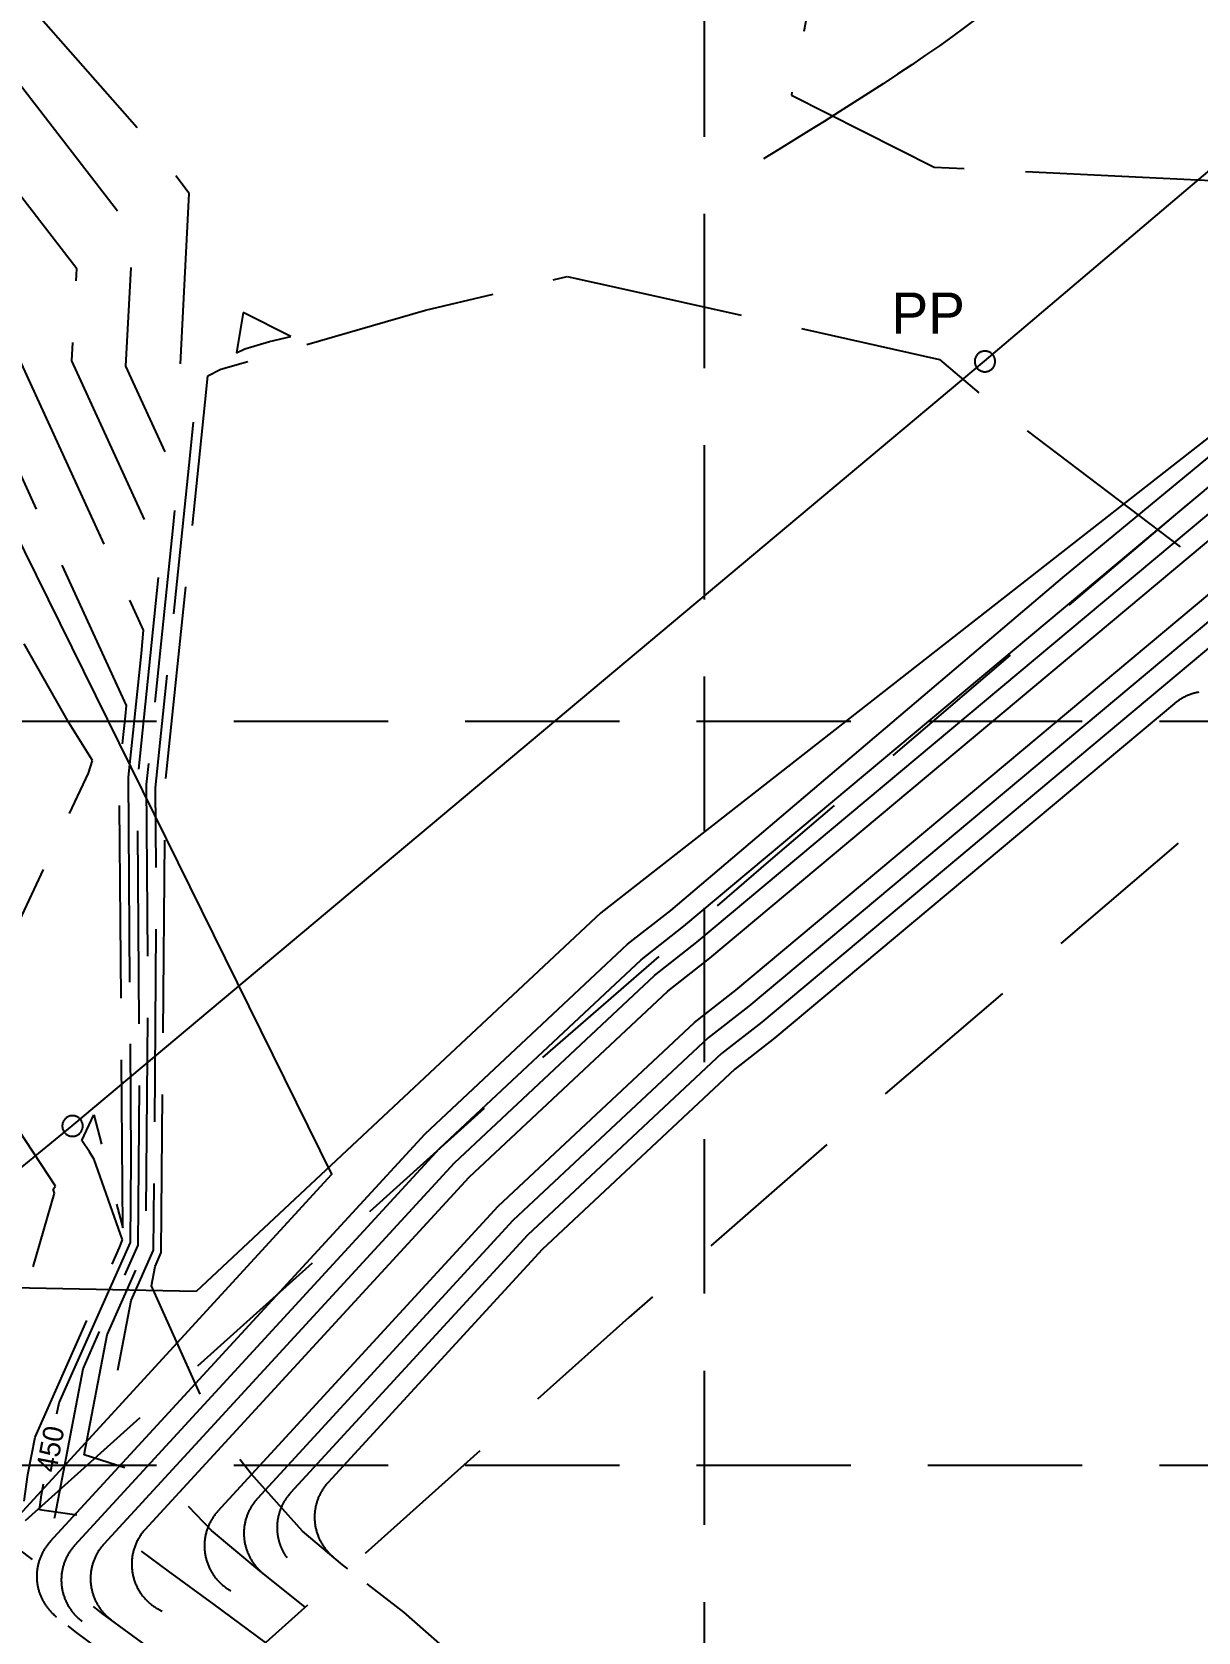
# Model space of a CAD drawing. Header units: inches. Extents: x 2439273 to 2445077, y 7048639 to 7057917.
# Drawn here: x 2441320.5 to 2441547.3, y 7051508.5 to 7051819.7 of the extents above; entities that cross this region are included whole.
import ezdxf
from ezdxf.enums import TextEntityAlignment as Align

# ---------------------------------------------------------------- set-up
doc = ezdxf.new("R2010")
doc.units = ezdxf.units.IN
doc.header["$LTSCALE"] = 300
doc.header["$MEASUREMENT"] = 0
for name, pattern in [('CONTINUOUS_LINE', [2, 1, 1]), ('DASHED', [0.29, 0.25, -0.04]), ('DASHED2', [0.15, 0.1, -0.05]), ('DASHEDX2', [0.165, 0.125, -0.04]), ('HIDDEN', [0.375, 0.25, -0.125]), ('PHANTOM', [4.25, 3.5, -0.15, 0.15, -0.15, 0.15, -0.15])]:
    doc.linetypes.add(name, pattern=pattern)
for name, color, linetype in [('EC', 43, 'DASHEDX2'), ('GRID', 254, 'HIDDEN'), ('new', 3, 'Continuous'), ('PC', 43, 'DASHEDX2')]:
    doc.layers.add(name, color=color, linetype=linetype)
doc.styles.add('TMODELF', font='tmodelf')

msp = doc.modelspace()

# ---------------------------------------------------------------- linework, layer by layer
at = {"layer": 'EC', "color": 43, "linetype": 'DASHEDX2', "flags": 128}
for points in [[(2441330.67, 7051543.02), (2441335.12, 7051566.36), (2441342.68, 7051583.3), (2441343.1, 7051632.99), (2441342.8, 7051673.41), (2441348, 7051723.3), (2441348.93, 7051732.61), (2441338.81, 7051754.74), (2441340.19, 7051781.02), (2441318.55, 7051809.02), (2441305.46, 7051823.88), (2441289.53, 7051847.7), (2441276.96, 7051861.52), (2441271.61, 7051870.41), (2441263.58, 7051874.28), (2441252.09, 7051886.97), (2441219.12, 7051927.2), (2441212.85, 7051943.06), (2441207.58, 7051953.74), (2441188.8, 7051975.84), (2441183.81, 7051980.55), (2441176.08, 7051980.87), (2441176.8, 7051982.95), (2441182.47, 7051996.01), (2441195.09, 7052018.27), (2441197.42, 7052022.27), (2441257.1, 7052075.86), (2441257.09, 7052075.56), (2441262.64, 7052079.4), (2441296.5, 7052109), (2441277.14, 7052105.34), (2441353.62, 7052166.79), (2441363.08, 7052164.14), (2441424.47, 7052206.94), (2441444.77, 7052214.83), (2441456.19, 7052230.51), (2441486.16, 7052249.56), (2441487.04, 7052249.64), (2441520.91, 7052281.58), (2441520.11, 7052283.14), (2441515.69, 7052289.94), (2441501.36, 7052306.21), (2441476.75, 7052310.39), (2441367.28, 7052342.19), (2441340.76, 7052371.53), (2441318.28, 7052398.52), (2441274.59, 7052444.31), (2441232.64, 7052480.78), (2441201.92, 7052508.6), (2441166.48, 7052533.61), (2441114.12, 7052562.08), (2441023.05, 7052618.06), (2440984.24, 7052639.6), (2440948.22, 7052666.28), (2440929.36, 7052682.55), (2440888.44, 7052708.58), (2440856.56, 7052726.8), (2440829.63, 7052746.41), (2440821.48, 7052757.01), (2440765.52, 7052797.3), (2440747.72, 7052798.18), (2440729.42, 7052807.63), (2440713.85, 7052824.97), (2440682.35, 7052839.88), (2440644.07, 7052860.31), (2440627.07, 7052863.76), (2440595.57, 7052869.52), (2440569.91, 7052889.47), (2440514.5, 7052924.91), (2440505.51, 7052924.4), (2440502.97, 7052922.87), (2440495.65, 7052919.61), (2440494.46, 7052919.12), (2440493.01, 7052918.99), (2440491.92, 7052919.11), (2440489.8, 7052919.39), (2440489.22, 7052919.4), (2440489.17, 7052919.4), (2440489.05, 7052919.41), (2440487.07, 7052919.23), (2440485.84, 7052919.51), (2440482.49, 7052933.79), (2440481.68, 7052934.83), (2440481.57, 7052937.61)], [(2441337.21, 7051559.45), (2441339.79, 7051572.99), (2441344.18, 7051582.82), (2441344.73, 7051649.19), (2441344.56, 7051672.72), (2441351.11, 7051735.51), (2441352.27, 7051747.22), (2441349.31, 7051753.7), (2441351.12, 7051788.35), (2441343.2, 7051798.59), (2441294.26, 7051854.16), (2441285.84, 7051866.73), (2441279.21, 7051874.03), (2441276.38, 7051878.72), (2441272.14, 7051880.77), (2441266.07, 7051887.47), (2441222.89, 7051940.16), (2441219.71, 7051948.21), (2441209.06, 7051969.8), (2441201.96, 7051978.16), (2441193.08, 7051986.53), (2441190.95, 7051986.62), (2441193.35, 7051993.56), (2441193.71, 7051994.39), (2441215.08, 7052032.08), (2441219.03, 7052038.86), (2441252.07, 7052068.53), (2441252.04, 7052066.23), (2441293.84, 7052095.2), (2441338.72, 7052134.43), (2441363.46, 7052154.13), (2441414.36, 7052189.54), (2441439.55, 7052102.14), (2441446.09, 7052068.16), (2441452.35, 7052032.43), (2441478.73, 7051861.72), (2441468.2, 7051807.46), (2441495.95, 7051793.49), (2441605.35, 7051788.17), (2441598.41, 7051810.48), (2441576.88, 7051862.92), (2441627.12, 7051871.88), (2441608.52, 7051909.6), (2441605.4, 7051915.34), (2441560.14, 7051995.69), (2441494.34, 7052111.99), (2441493.86, 7052113.23), (2441491, 7052118.51), (2441461.96, 7052128.86), (2441443.02, 7052184.82), (2441440.27, 7052198.24), (2441454.3, 7052203.7), (2441475.9, 7052233.34), (2441477.51, 7052236.57), (2441477.87, 7052236.95), (2441523.38, 7052279.86), (2441522.66, 7052281.25), (2441518.73, 7052287.31), (2441499.39, 7052309.26), (2441466.19, 7052314.91), (2441369.5, 7052342.99), (2441346.07, 7052368.91), (2441315.83, 7052405.21), (2441277.21, 7052445.69), (2441240.12, 7052477.93), (2441202.17, 7052512.31), (2441170.88, 7052534.38), (2441124.65, 7052559.52), (2441015.85, 7052626.41), (2440981.59, 7052645.42), (2440949.8, 7052668.97), (2440933.15, 7052683.33), (2440884.71, 7052714.14), (2440856.6, 7052730.2), (2440832.86, 7052747.49), (2440825.67, 7052756.85), (2440760.64, 7052803.66), (2440744.93, 7052804.44), (2440728.77, 7052812.78), (2440715.01, 7052828.09), (2440687.2, 7052841.26), (2440641.75, 7052865.52), (2440626.77, 7052868.56), (2440599.01, 7052873.63), (2440568.57, 7052897.31), (2440519.68, 7052928.57), (2440505.32, 7052927.75), (2440501.25, 7052925.31), (2440495.66, 7052922.82), (2440493.85, 7052922.08), (2440492.94, 7052922), (2440492.25, 7052920.76), (2440489.62, 7052920.94), (2440488.74, 7052922.3), (2440487.74, 7052922.21), (2440485.88, 7052922.63), (2440483.3, 7052933.59), (2440482.07, 7052935.18), (2440481.9, 7052939.4)], [(2441324.94, 7051530.67), (2441325.01, 7051531.2), (2441330.46, 7051559.73), (2441341.19, 7051583.79), (2441341.47, 7051616.79), (2441341.04, 7051674.1), (2441344.9, 7051711.1), (2441345.59, 7051717.99), (2441328.31, 7051755.77), (2441329.25, 7051773.7), (2441308.69, 7051800.31), (2441305.23, 7051809.46), (2441297.4, 7051822.4), (2441293.21, 7051828.66), (2441274.71, 7051849.01), (2441266.85, 7051862.09), (2441255.01, 7051867.8), (2441238.1, 7051886.47), (2441215.35, 7051914.23), (2441206.13, 7051937.52), (2441205.9, 7051937.9), (2441205.71, 7051938.05), (2441203.76, 7051940.42), (2441175.65, 7051973.52), (2441174.53, 7051974.57), (2441171.14, 7051974.71), (2441157.84, 7051970.39), (2441159.08, 7051975.37), (2441163.21, 7051984.46), (2441167.76, 7051989.66), (2441171.23, 7051997.63), (2441175.1, 7052004.45), (2441175.81, 7052005.68), (2441197.67, 7052025.31), (2441195.29, 7052028.35), (2441196.2, 7052040.87), (2441180.81, 7052030.28), (2441183.85, 7052037.27), (2441191.23, 7052048.3), (2441087.59, 7052074.64), (2441046.87, 7052128.13), (2441044.73, 7052132.05), (2441025.68, 7052155.33), (2440989.58, 7052209.77), (2440961.46, 7052239.44), (2440936.47, 7052278.06), (2440895.16, 7052344.37), (2440894.81, 7052344.97), (2440894.8, 7052345.18), (2440894.98, 7052345.42), (2440968.27, 7052402.61), (2440977.41, 7052410.65), (2441031.22, 7052454.5), (2441040.56, 7052461.03), (2441078.97, 7052486.66), (2441094.23, 7052491.59), (2441114.18, 7052471.47), (2441144.55, 7052437.26), (2441164.11, 7052407.72), (2441188.85, 7052374.96), (2441218.69, 7052331.62), (2441243.44, 7052295.92), (2441274.59, 7052254.91), (2441288.84, 7052236.93), (2441297.25, 7052221.17), (2441311.77, 7052209.13), (2441332.64, 7052210.04), (2441357.42, 7052220.49), (2441432.97, 7052242.65), (2441435.26, 7052244.18), (2441435.45, 7052244.3), (2441438.6, 7052243.96), (2441438.73, 7052243.72), (2441440.79, 7052228.39), (2441495.4, 7052263.11), (2441497.2, 7052263.26), (2441518.45, 7052283.29), (2441517.55, 7052285.02), (2441512.65, 7052292.57), (2441503.33, 7052303.15), (2441487.32, 7052305.87), (2441365.06, 7052341.38), (2441335.45, 7052374.16), (2441320.73, 7052391.83), (2441271.97, 7052442.93), (2441225.16, 7052483.63), (2441201.67, 7052504.9), (2441162.07, 7052532.83), (2441103.58, 7052564.64), (2441030.26, 7052609.72), (2440986.89, 7052633.78), (2440946.65, 7052663.59), (2440925.58, 7052681.77), (2440892.17, 7052703.02), (2440856.53, 7052723.39), (2440826.41, 7052745.32), (2440817.29, 7052757.18), (2440770.4, 7052790.94), (2440750.52, 7052791.93), (2440730.08, 7052802.48), (2440712.68, 7052821.84), (2440677.5, 7052838.5), (2440646.4, 7052855.11), (2440627.37, 7052858.97), (2440592.14, 7052865.4), (2440571.25, 7052881.64), (2440509.32, 7052921.25), (2440505.71, 7052921.04), (2440504.69, 7052920.43), (2440495.65, 7052916.41), (2440495.06, 7052916.16), (2440494.34, 7052916.1), (2440492.79, 7052916.27), (2440491, 7052916.25), (2440490.7, 7052916.22), (2440489.86, 7052916.26), (2440488.63, 7052916.3), (2440488.26, 7052916.26), (2440487.38, 7052916.35), (2440486.41, 7052916.26), (2440485.8, 7052916.4), (2440481.68, 7052933.98), (2440481.29, 7052934.48), (2440481.23, 7052935.83)], [(2441319.04, 7051533.96), (2441319.73, 7051539.21), (2441321.12, 7051546.47), (2441337.57, 7051583.36), (2441338.11, 7051584.84), (2441332.62, 7051600.43), (2441331.71, 7051601.95), (2441330.25, 7051604.17), (2441332.57, 7051609.14), (2441338.18, 7051587.13), (2441337.53, 7051675.49), (2441338.69, 7051686.68), (2441338.9, 7051688.77), (2441307.31, 7051757.83), (2441307.38, 7051759.05), (2441305.98, 7051760.86), (2441303.93, 7051766.29), (2441274.32, 7051802.39), (2441265.76, 7051807.08), (2441263.12, 7051813.35), (2441255.13, 7051815.28), (2441250.62, 7051817.63), (2441249.4, 7051824.23), (2441239.54, 7051835.11), (2441236.94, 7051834.97), (2441235.05, 7051840.17), (2441236.19, 7051851.83), (2441233.04, 7051855.49), (2441214.35, 7051880.8), (2441210.12, 7051885.47), (2441207.8, 7051888.3), (2441206.86, 7051890.68), (2441194.55, 7051910.07), (2441184, 7051925.41), (2441171.84, 7051934.73), (2441169.6, 7051935.3), (2441167.38, 7051937.86), (2441164.15, 7051939.16), (2441147.02, 7051949.27), (2441129.95, 7051944.96), (2441125.91, 7051946.1), (2441125.46, 7051946.69), (2441125.01, 7051947.39), (2441124.56, 7051948.22), (2441124.13, 7051949.2), (2441123.72, 7051950.37), (2441123.43, 7051951.88), (2441123.23, 7051953.66), (2441123.12, 7051955.8), (2441123.13, 7051956.51), (2441121.97, 7051957.16), (2441120.58, 7051957.94), (2441119.44, 7051958.6), (2441118.5, 7051959.12), (2441117.73, 7051959.54), (2441113.92, 7051971.6), (2441109.66, 7051986.33), (2441110.69, 7051988.7), (2441151.18, 7052049.2), (2441077.73, 7052067.87), (2441048.87, 7052105.77), (2441037.32, 7052126.98), (2440985.19, 7052190.67), (2440977.93, 7052201.4), (2440973.5, 7052207.87), (2440930.76, 7052273.93), (2440896.27, 7052329.28), (2440888.28, 7052343.04), (2440888.09, 7052347.94), (2440892.14, 7052353.32), (2440953.49, 7052401.18), (2440972.93, 7052418.3), (2441016.97, 7052454.19), (2441036.12, 7052467.55), (2441065, 7052486.82), (2441097.53, 7052497.35), (2441140.09, 7052454.45), (2441150.95, 7052442.21), (2441185.18, 7052390.5), (2441194.31, 7052378.41), (2441241.59, 7052309.74), (2441248.22, 7052300.17), (2441268.47, 7052273.51), (2441283.18, 7052271.22), (2441310.35, 7052271.65), (2441341.96, 7052292.55), (2441369.58, 7052310.95), (2441377.85, 7052316.03), (2441481.1, 7052304.79), (2441360.63, 7052339.78), (2441330.01, 7052373.66), (2441328.81, 7052372.31), (2441330.22, 7052367.92), (2441324.37, 7052378.2), (2441318.95, 7052385.44), (2441266.74, 7052440.17), (2441210.19, 7052489.32), (2441201.16, 7052497.5), (2441153.27, 7052531.29), (2441082.51, 7052569.76), (2441044.66, 7052593.03), (2440992.19, 7052622.14), (2440943.5, 7052658.21), (2440918, 7052680.21), (2440899.63, 7052691.9), (2440856.45, 7052716.58), (2440819.96, 7052743.15), (2440808.91, 7052757.52), (2440780.15, 7052778.22), (2440756.11, 7052779.42), (2440731.39, 7052792.18), (2440710.35, 7052815.6), (2440667.8, 7052835.74), (2440651.04, 7052844.69), (2440627.98, 7052849.37), (2440585.26, 7052857.18), (2440573.94, 7052865.97), (2440531.47, 7052893.14), (2440547.94, 7052850.04), (2440532.87, 7052839.08), (2440526.21, 7052825.88), (2440516.64, 7052848.78), (2440505.91, 7052860.3), (2440498.84, 7052874.4), (2440498.18, 7052886.11), (2440493.81, 7052896.38), (2440491.79, 7052900.85), (2440490.68, 7052902.34), (2440490.43, 7052900.62), (2440489.82, 7052896.62), (2440489.99, 7052895.05), (2440488.04, 7052894.42), (2440487.99, 7052894.43), (2440487.95, 7052894.56), (2440487.62, 7052895.62), (2440487.13, 7052901.87), (2440482.44, 7052896.93), (2440479.94, 7052893.52)], [(2441316.09, 7051535.6), (2441316.72, 7051540.35), (2441310.32, 7051543.52), (2441324.93, 7051593.93), (2441324.65, 7051594.67), (2441325.08, 7051595.23), (2441306.91, 7051622.95), (2441331.53, 7051675.61), (2441332.28, 7051678.04), (2441327.78, 7051685.3), (2441303.62, 7051727.86), (2441288.11, 7051749.93), (2441272.07, 7051767.2), (2441266.69, 7051776.35), (2441262.84, 7051784.57), (2441262.34, 7051784.78), (2441260.87, 7051786.58), (2441251.58, 7051798.02), (2441247.25, 7051803.57), (2441238.59, 7051813.15), (2441225.12, 7051831.09), (2441227.11, 7051837.15), (2441225.75, 7051840.88), (2441225.89, 7051842.29), (2441219.52, 7051849.68), (2441211.85, 7051860.07), (2441199.62, 7051879.17), (2441191.83, 7051889.84), (2441175.09, 7051903.8), (2441171.75, 7051906.55), (2441169.67, 7051908.69), (2441167.41, 7051910.91), (2441164.98, 7051912.63), (2441165.6, 7051913.03), (2441153.71, 7051926.76), (2441133.7, 7051934.79), (2441132.51, 7051935.5), (2441131.32, 7051935.2), (2441129.84, 7051935.62), (2441128.44, 7051935.05), (2441126.4, 7051934.23), (2441125.72, 7051933.96), (2441124.51, 7051933.79), (2441118.67, 7051932.98), (2441115.16, 7051932.52), (2441112.85, 7051932.24), (2441111.24, 7051932.06), (2441110.07, 7051931.93), (2441108.04, 7051931.73), (2441102.25, 7051937.3), (2441101.27, 7051937.52), (2441091.25, 7051942.43), (2441090.38, 7051942.86), (2441089.65, 7051943.24), (2441089.04, 7051943.56), (2441088.53, 7051943.85), (2441087.47, 7051944.44), (2441087.24, 7051944.57), (2441086.08, 7051948.24), (2441084.36, 7051954.17), (2441075.61, 7051953.75), (2441069.4, 7051962.93), (2441062.79, 7051972.87), (2441077.03, 7051969.84), (2441092.66, 7051983.27), (2441095.05, 7051995.71), (2441131.15, 7052049.65), (2441072.8, 7052064.48), (2441049.87, 7052094.59), (2441033.61, 7052124.45), (2440989.63, 7052178.19), (2440975.21, 7052199.49), (2440966.41, 7052212.34), (2440927.9, 7052271.86), (2440896.83, 7052321.74), (2440885.01, 7052342.08), (2440884.73, 7052349.32), (2440890.72, 7052357.27), (2440946.09, 7052400.47), (2440970.69, 7052422.12), (2441009.85, 7052454.03), (2441033.89, 7052470.81), (2441058.01, 7052486.91), (2441099.18, 7052500.23), (2441153.04, 7052445.93), (2441154.15, 7052444.69), (2441195.71, 7052381.89), (2441197.04, 7052380.14), (2441217.84, 7052349.93), (2441260.01, 7052309.46), (2441274.27, 7052307.24), (2441280.66, 7052307.34), (2441306.13, 7052324.18), (2441291.87, 7052324.94), (2441322.33, 7052355.67), (2441314.66, 7052369.15), (2441273.95, 7052423.51), (2441263.01, 7052437.3), (2441243.11, 7052457.05), (2441202.7, 7052492.17), (2441200.91, 7052493.8), (2441148.86, 7052530.51), (2441071.97, 7052572.33), (2441051.87, 7052584.69), (2440994.84, 7052616.33), (2440941.92, 7052655.52), (2440914.22, 7052679.43), (2440903.36, 7052686.34), (2440856.41, 7052713.17), (2440816.73, 7052742.06), (2440804.72, 7052757.69), (2440785.03, 7052771.87), (2440758.9, 7052773.16), (2440732.05, 7052787.02), (2440709.18, 7052812.47), (2440662.95, 7052834.36), (2440653.37, 7052839.48), (2440628.28, 7052844.57), (2440581.82, 7052853.06), (2440575.28, 7052858.14), (2440550.76, 7052873.83), (2440560.27, 7052848.94), (2440537.27, 7052832.23), (2440527.11, 7052812.08), (2440512.52, 7052847.02), (2440506.96, 7052852.99), (2440499.34, 7052868.19), (2440497.34, 7052870.91), (2440493.15, 7052884.15), (2440493.37, 7052882.3), (2440494.02, 7052876.23), (2440492.73, 7052875.82), (2440491.92, 7052875.87), (2440491.25, 7052878.05), (2440489.61, 7052883.31), (2440487.97, 7052882.6), (2440483.44, 7052876.45)], [(2441343.75, 7051575.89), (2441344.46, 7051579.62), (2441345.67, 7051582.33), (2441346.37, 7051665.39), (2441346.32, 7051672.03), (2441354.21, 7051747.72), (2441354.72, 7051752.85), (2441357.28, 7051754.14), (2441397.03, 7051765.63), (2441424.61, 7051772.2), (2441435.76, 7051769.71), (2441497, 7051756.08), (2441506.95, 7051747.59), (2441543.77, 7051719.61)]]:
    msp.add_lwpolyline(points, dxfattribs=at)
at = {"layer": 'EC', "color": 43, "linetype": 'DASHED', "flags": 128}
for points in [[(2441325.38, 7051550.97), (2441325.79, 7051553.1), (2441339.7, 7051584.28), (2441339.83, 7051600.59), (2441339.28, 7051674.8), (2441341.8, 7051698.89), (2441342.24, 7051703.38), (2441317.81, 7051756.8), (2441318.31, 7051766.38), (2441307.33, 7051780.58), (2441298.43, 7051804.14), (2441295.28, 7051809.35), (2441281.25, 7051817.04), (2441273.56, 7051835.29), (2441272.47, 7051836.5), (2441270.74, 7051839.37), (2441271.11, 7051836.25), (2441265.06, 7051834.95), (2441262.75, 7051837.7), (2441250.68, 7051852.62), (2441247.17, 7051860.33), (2441247.67, 7051860.72), (2441246.45, 7051861.31), (2441224.11, 7051885.97), (2441211.58, 7051901.27), (2441206.5, 7051914.1), (2441195.18, 7051931.93), (2441185.96, 7051939.13), (2441171, 7051957.46), (2441161.53, 7051963.05), (2441159.54, 7051962.54)], [(2441321.99, 7051532.31), (2441322.37, 7051535.21), (2441322.78, 7051537.34)]]:
    msp.add_lwpolyline(points, dxfattribs=at)
at = {"layer": 'EC', "color": 43, "linetype": 'DASHEDX2', "flags": 128}
msp.add_lwpolyline([(2441370.86, 7051760.5), (2441361.57, 7051765.21), (2441360.33, 7051757.33), (2441361.92, 7051758.13), (2441366.73, 7051759.52), (2441370.86, 7051760.5)], close=True, dxfattribs=at)
at = {"layer": 'EC', "color": 43, "linetype": 'DASHED2', "flags": 128}
for points in [[(2441381.97, 7051520.81), (2441380.94, 7051521.61), (2441373.16, 7051528.17), (2441363.15, 7051539.33), (2441356.65, 7051547.31), (2441343.75, 7051575.89)], [(2441373.68, 7051513.39), (2441364.5, 7051520.71), (2441355.45, 7051528.3), (2441346.06, 7051538.12), (2441330.67, 7051543.02)], [(2441365.95, 7051506.47), (2441355.94, 7051513.9), (2441347.09, 7051520.4), (2441334.79, 7051529.43), (2441334.28, 7051530.51), (2441321.99, 7051532.31)], [(2441358.47, 7051499.77), (2441348.15, 7051503.57), (2441346.18, 7051503.37), (2441334.14, 7051512.23), (2441324.07, 7051519.99), (2441315.32, 7051526.68)], [(2441352.82, 7051494.71), (2441348.42, 7051498.18), (2441343.83, 7051498.78), (2441340.98, 7051499.72), (2441328.95, 7051508.66), (2441321.01, 7051514.82), (2441310.89, 7051522.71)], [(2441511.94, 7051412.41), (2441499.25, 7051420.43), (2441490.21, 7051426.42), (2441477.86, 7051434.95), (2441468.89, 7051441.7), (2441457.56, 7051451.53), (2441449.74, 7051458.81), (2441438.96, 7051469.24), (2441431.6, 7051476.44), (2441420.78, 7051486.82), (2441411.92, 7051495.17), (2441400.87, 7051505.33), (2441392.82, 7051512.4), (2441381.97, 7051520.81)], [(2441634.59, 7051348.6), (2441626.05, 7051348.4), (2441624.28, 7051348.55), (2441609.4, 7051350.76), (2441604.52, 7051352.11), (2441590.74, 7051357.98), (2441581.07, 7051362.47), (2441575.29, 7051364.39), (2441562.46, 7051372.15), (2441553.93, 7051377.63), (2441543.05, 7051385.01), (2441529.16, 7051390.76), (2441519.2, 7051395.32), (2441506.93, 7051403.9), (2441498.12, 7051410.57), (2441485.86, 7051419.23), (2441477.04, 7051425.05), (2441463.77, 7051432.09), (2441461.78, 7051433.28), (2441451.76, 7051441.02), (2441441.59, 7051452.03), (2441434.37, 7051459.93), (2441423.66, 7051470.43), (2441415.33, 7051478.23), (2441404.22, 7051488.32), (2441395.87, 7051495.56), (2441384.21, 7051505), (2441376.23, 7051511.35), (2441373.68, 7051513.39)]]:
    msp.add_lwpolyline(points, dxfattribs=at)
at = {"layer": 'GRID', "linetype": 'HIDDEN', "ltscale": 0.4}
for p, q in [((2441451.33, 7049369.37), (2441451.33, 7057765.42)), ((2439424.76, 7051685.73), (2444925.44, 7051685.73)), ((2439424.76, 7051540.97), (2444925.44, 7051540.97))]:
    msp.add_line(p, q, dxfattribs=at)
at = {"layer": 'new', "color": 3, "linetype": 'Continuous', "flags": 128}
msp.add_lwpolyline([(2441289.54, 7051575.25), (2441328.35, 7051607.02), (2441505.77, 7051755.74), (2441595.35, 7051831.79), (2441798.77, 7052085.82), (2441984.9, 7052317.12), (2442210.74, 7052600.11), (2442422.81, 7052864.7), (2442642.04, 7053138.47), (2443656.45, 7054406.17), (2443988.28, 7054583.22), (2444082, 7054633.72)], dxfattribs=at)
at = {"layer": 'new', "color": 7, "linetype": 'DASHED2', "flags": 128}
for points in [[(2441252.31, 7051470.09), (2441410.85, 7051612.48), (2441464.19, 7051658.75), (2441555.46, 7051736.58), (2441622.92, 7051792.75), (2441719.22, 7051870.64), (2441821.96, 7051950.78), (2441944.16, 7052045.67), (2442078.5, 7052150.54), (2442233.74, 7052271.81), (2442376.54, 7052383.03), (2442531.19, 7052503.77), (2442591.47, 7052554.52), (2442674.47, 7052630.74), (2442772.95, 7052722.24), (2442880.13, 7052822.64), (2442937.29, 7052875.2), (2442907.76, 7052911.54), (2443050.83, 7053024.32), (2443096.69, 7053062.24)], [(2443220.42, 7053062.24), (2443105.73, 7052955.21), (2443010.8, 7052866.92), (2442887.81, 7052751.37), (2442756.05, 7052628.89), (2442653.9, 7052534.32), (2442566.55, 7052452.06), (2442412.79, 7052307.6), (2442339.12, 7052239.28), (2442224.19, 7052132.13), (2442178.69, 7052180.71), (2442051.68, 7052082.35), (2441917.18, 7051977.61), (2441799.56, 7051885.47), (2441757.59, 7051850.61), (2441722.88, 7051819.3), (2441654.31, 7051759.37), (2441569.77, 7051684.48), (2441481.5, 7051609), (2441436.6, 7051569.73), (2441291.85, 7051440.11), (2441291, 7051440.73)]]:
    msp.add_lwpolyline(points, dxfattribs=at)
at = {"layer": 'new', "color": 3, "linetype": 'PHANTOM', "flags": 128}
msp.add_lwpolyline([(2441600.08, 7051780.65), (2441431.15, 7051648.41), (2441352.47, 7051574.77), (2441061.94, 7051580.47), (2440691.83, 7051752.53), (2440551.86, 7051830.43), (2440534.04, 7052906.77)], dxfattribs=at)
at = {"layer": 'new', "color": 3, "linetype": 'CONTINUOUS_LINE', "flags": 128}
msp.add_lwpolyline([(2441568.91, 7051884.58), (2441566.76, 7051882.37), (2441564.6, 7051880.16), (2441562.45, 7051877.95), (2441560.31, 7051875.75), (2441558.16, 7051873.55), (2441556.02, 7051871.36), (2441553.88, 7051869.18), (2441551.75, 7051867.01), (2441549.63, 7051864.84), (2441547.51, 7051862.69), (2441545.41, 7051860.54), (2441543.31, 7051858.42), (2441541.22, 7051856.3), (2441539.14, 7051854.2), (2441537.07, 7051852.12), (2441535.02, 7051850.06), (2441532.97, 7051848.02), (2441530.93, 7051845.99), (2441528.88, 7051843.98), (2441526.82, 7051841.98), (2441524.75, 7051840), (2441522.66, 7051838.03), (2441520.54, 7051836.08), (2441518.4, 7051834.13), (2441516.22, 7051832.2), (2441514, 7051830.28), (2441511.74, 7051828.38), (2441509.43, 7051826.48), (2441507.06, 7051824.58), (2441504.63, 7051822.7), (2441502.13, 7051820.83), (2441499.58, 7051818.96), (2441496.97, 7051817.09), (2441494.3, 7051815.24), (2441491.59, 7051813.38), (2441488.83, 7051811.54), (2441486.04, 7051809.69), (2441483.21, 7051807.86), (2441480.35, 7051806.02), (2441477.46, 7051804.19), (2441474.55, 7051802.36), (2441471.62, 7051800.53), (2441468.68, 7051798.7), (2441465.73, 7051796.88), (2441462.78, 7051795.05)], dxfattribs=at)
at = {"layer": 'new', "color": 3, "linetype": 'Continuous', "flags": 128}
for points in [[(2441507.25, 7051757.09), (2441507.16, 7051757.17), (2441507.06, 7051757.25), (2441506.96, 7051757.33), (2441506.85, 7051757.39), (2441506.74, 7051757.45), (2441506.63, 7051757.51), (2441506.51, 7051757.55), (2441506.39, 7051757.59), (2441506.27, 7051757.62), (2441506.15, 7051757.65), (2441506.02, 7051757.66), (2441505.9, 7051757.67), (2441505.77, 7051757.67), (2441505.65, 7051757.66), (2441505.52, 7051757.65), (2441505.4, 7051757.62), (2441505.28, 7051757.59), (2441505.16, 7051757.55), (2441505.04, 7051757.51), (2441504.93, 7051757.45), (2441504.82, 7051757.39), (2441504.71, 7051757.33), (2441504.61, 7051757.25), (2441504.51, 7051757.17), (2441504.42, 7051757.09), (2441504.33, 7051757), (2441504.25, 7051756.9), (2441504.18, 7051756.8), (2441504.11, 7051756.69), (2441504.05, 7051756.58), (2441504, 7051756.47), (2441503.95, 7051756.35), (2441503.91, 7051756.23), (2441503.88, 7051756.11), (2441503.86, 7051755.99), (2441503.84, 7051755.86), (2441503.84, 7051755.74), (2441503.84, 7051755.61), (2441503.84, 7051755.48), (2441503.86, 7051755.36), (2441503.88, 7051755.24), (2441503.91, 7051755.11), (2441503.95, 7051755), (2441504, 7051754.88), (2441504.05, 7051754.76), (2441504.11, 7051754.65), (2441504.18, 7051754.55), (2441504.25, 7051754.45), (2441504.33, 7051754.35), (2441504.42, 7051754.26), (2441504.51, 7051754.17), (2441504.61, 7051754.09), (2441504.71, 7051754.02), (2441504.82, 7051753.95), (2441504.93, 7051753.89), (2441505.04, 7051753.84), (2441505.16, 7051753.79), (2441505.28, 7051753.75), (2441505.4, 7051753.72), (2441505.52, 7051753.7), (2441505.65, 7051753.68), (2441505.77, 7051753.67), (2441505.9, 7051753.67), (2441506.02, 7051753.68), (2441506.15, 7051753.7), (2441506.27, 7051753.72), (2441506.39, 7051753.75), (2441506.51, 7051753.79), (2441506.63, 7051753.84), (2441506.74, 7051753.89), (2441506.85, 7051753.95), (2441506.96, 7051754.02), (2441507.06, 7051754.09), (2441507.16, 7051754.17), (2441507.25, 7051754.26), (2441507.33, 7051754.35), (2441507.41, 7051754.45), (2441507.49, 7051754.55), (2441507.56, 7051754.65), (2441507.62, 7051754.76), (2441507.67, 7051754.88), (2441507.72, 7051755), (2441507.76, 7051755.11), (2441507.79, 7051755.24), (2441507.81, 7051755.36), (2441507.83, 7051755.48), (2441507.83, 7051755.61), (2441507.83, 7051755.74), (2441507.83, 7051755.86), (2441507.81, 7051755.99), (2441507.79, 7051756.11), (2441507.76, 7051756.23), (2441507.72, 7051756.35), (2441507.67, 7051756.47), (2441507.62, 7051756.58), (2441507.56, 7051756.69), (2441507.49, 7051756.8), (2441507.41, 7051756.9), (2441507.33, 7051757), (2441507.25, 7051757.09)], [(2441329.83, 7051608.37), (2441329.74, 7051608.45), (2441329.64, 7051608.53), (2441329.54, 7051608.61), (2441329.43, 7051608.68), (2441329.32, 7051608.74), (2441329.21, 7051608.79), (2441329.09, 7051608.84), (2441328.97, 7051608.87), (2441328.85, 7051608.91), (2441328.73, 7051608.93), (2441328.6, 7051608.95), (2441328.48, 7051608.95), (2441328.35, 7051608.95), (2441328.22, 7051608.95), (2441328.1, 7051608.93), (2441327.98, 7051608.91), (2441327.85, 7051608.87), (2441327.74, 7051608.84), (2441327.62, 7051608.79), (2441327.5, 7051608.74), (2441327.39, 7051608.68), (2441327.29, 7051608.61), (2441327.19, 7051608.53), (2441327.09, 7051608.45), (2441327, 7051608.37), (2441326.91, 7051608.28), (2441326.83, 7051608.18), (2441326.76, 7051608.08), (2441326.69, 7051607.97), (2441326.63, 7051607.86), (2441326.58, 7051607.75), (2441326.53, 7051607.63), (2441326.49, 7051607.51), (2441326.46, 7051607.39), (2441326.44, 7051607.27), (2441326.42, 7051607.14), (2441326.41, 7051607.02), (2441326.41, 7051606.89), (2441326.42, 7051606.77), (2441326.44, 7051606.64), (2441326.46, 7051606.52), (2441326.49, 7051606.4), (2441326.53, 7051606.28), (2441326.58, 7051606.16), (2441326.63, 7051606.05), (2441326.69, 7051605.94), (2441326.76, 7051605.83), (2441326.83, 7051605.73), (2441326.91, 7051605.63), (2441327, 7051605.54), (2441327.09, 7051605.45), (2441327.19, 7051605.37), (2441327.29, 7051605.3), (2441327.39, 7051605.23), (2441327.5, 7051605.17), (2441327.62, 7051605.12), (2441327.74, 7051605.07), (2441327.85, 7051605.03), (2441327.98, 7051605), (2441328.1, 7051604.98), (2441328.22, 7051604.96), (2441328.35, 7051604.96), (2441328.48, 7051604.96), (2441328.6, 7051604.96), (2441328.73, 7051604.98), (2441328.85, 7051605), (2441328.97, 7051605.03), (2441329.09, 7051605.07), (2441329.21, 7051605.12), (2441329.32, 7051605.17), (2441329.43, 7051605.23), (2441329.54, 7051605.3), (2441329.64, 7051605.37), (2441329.74, 7051605.45), (2441329.83, 7051605.54), (2441329.91, 7051605.63), (2441329.99, 7051605.73), (2441330.07, 7051605.83), (2441330.13, 7051605.94), (2441330.19, 7051606.05), (2441330.25, 7051606.16), (2441330.29, 7051606.28), (2441330.33, 7051606.4), (2441330.36, 7051606.52), (2441330.39, 7051606.64), (2441330.4, 7051606.77), (2441330.41, 7051606.89), (2441330.41, 7051607.02), (2441330.4, 7051607.14), (2441330.39, 7051607.27), (2441330.36, 7051607.39), (2441330.33, 7051607.51), (2441330.29, 7051607.63), (2441330.25, 7051607.75), (2441330.19, 7051607.86), (2441330.13, 7051607.97), (2441330.07, 7051608.08), (2441329.99, 7051608.18), (2441329.91, 7051608.28), (2441329.83, 7051608.37)]]:
    msp.add_lwpolyline(points, close=True, dxfattribs=at)
at = {"layer": 'PC', "color": 24, "linetype": 'Continuous', "flags": 128}
for points in [[(2441313.67, 7051526.62), (2441378.85, 7051597.57), (2441303.03, 7051751.3), (2441304.4, 7051748.77), (2441260.58, 7051826.59), (2441190.16, 7051951.04), (2441188.44, 7051954.83), (2441186.69, 7051958.07), (2441159.11, 7052011.76)], [(2441324.09, 7051526.14), (2441396.98, 7051605.47), (2441436.36, 7051642.33), (2441444.75, 7051648.9), (2441521.4, 7051713.98), (2441521.28, 7051713.88), (2441601.57, 7051780.19)], [(2441328.86, 7051525.43), (2441399.82, 7051602.65), (2441438.97, 7051639.29), (2441447.28, 7051645.8), (2441604.83, 7051777.7)], [(2441334.54, 7051525.7), (2441402.66, 7051599.83), (2441441.57, 7051636.25), (2441449.81, 7051642.7), (2441608.09, 7051775.2)], [(2441342.55, 7051528.5), (2441405.51, 7051597.01), (2441444.17, 7051633.21), (2441452.34, 7051639.6), (2441611.35, 7051772.71)], [(2441356.69, 7051532.07), (2441411.19, 7051591.38), (2441449.38, 7051627.12), (2441457.39, 7051633.4), (2441617.89, 7051767.73)], [(2441621.16, 7051765.25), (2441459.92, 7051630.29), (2441451.99, 7051624.08), (2441414.04, 7051588.56), (2441364.36, 7051534.5)], [(2441561.71, 7051710.27), (2441462.45, 7051627.19), (2441454.59, 7051621.04), (2441416.88, 7051585.74), (2441370.82, 7051535.62)], [(2441542.7, 7051689.14), (2441464.97, 7051624.08), (2441457.2, 7051618), (2441419.72, 7051582.93), (2441378.11, 7051537.64)], [(2441547.4, 7051691.33), (2441547.22, 7051691.29), (2441547.04, 7051691.25), (2441546.85, 7051691.21), (2441546.67, 7051691.17), (2441546.49, 7051691.12), (2441546.31, 7051691.07), (2441546.13, 7051691.02), (2441545.95, 7051690.96), (2441545.78, 7051690.9), (2441545.6, 7051690.83), (2441545.43, 7051690.77), (2441545.25, 7051690.7), (2441545.08, 7051690.62), (2441544.91, 7051690.54), (2441544.74, 7051690.46), (2441544.57, 7051690.38), (2441544.41, 7051690.29), (2441544.24, 7051690.2), (2441544.08, 7051690.11), (2441543.92, 7051690.01), (2441543.76, 7051689.92), (2441543.6, 7051689.81), (2441543.45, 7051689.71), (2441543.29, 7051689.6), (2441543.14, 7051689.49), (2441542.99, 7051689.38), (2441542.85, 7051689.26), (2441542.7, 7051689.14)], [(2441378.11, 7051537.64), (2441378, 7051537.52), (2441377.89, 7051537.39), (2441377.79, 7051537.27), (2441377.69, 7051537.15), (2441377.59, 7051537.02), (2441377.49, 7051536.89), (2441377.39, 7051536.76), (2441377.3, 7051536.63), (2441377.21, 7051536.5), (2441377.12, 7051536.37), (2441377.03, 7051536.23), (2441376.94, 7051536.09), (2441376.86, 7051535.96), (2441376.78, 7051535.82), (2441376.7, 7051535.68), (2441376.62, 7051535.53), (2441376.55, 7051535.39), (2441376.48, 7051535.25), (2441376.41, 7051535.1), (2441376.34, 7051534.95), (2441376.28, 7051534.81), (2441376.21, 7051534.66), (2441376.15, 7051534.51), (2441376.1, 7051534.36), (2441376.04, 7051534.2), (2441375.99, 7051534.05), (2441375.94, 7051533.9), (2441375.89, 7051533.74), (2441375.85, 7051533.59), (2441375.8, 7051533.43), (2441375.76, 7051533.28), (2441375.73, 7051533.12), (2441375.69, 7051532.96), (2441375.66, 7051532.81), (2441375.63, 7051532.65), (2441375.6, 7051532.49), (2441375.58, 7051532.33), (2441375.55, 7051532.17), (2441375.54, 7051532.01), (2441375.52, 7051531.85), (2441375.5, 7051531.69), (2441375.49, 7051531.53), (2441375.48, 7051531.37), (2441375.48, 7051531.21), (2441375.47, 7051531.04), (2441375.47, 7051530.88), (2441375.47, 7051530.72), (2441375.47, 7051530.56), (2441375.48, 7051530.4), (2441375.49, 7051530.24), (2441375.5, 7051530.08), (2441375.52, 7051529.92), (2441375.53, 7051529.76), (2441375.55, 7051529.6), (2441375.57, 7051529.44), (2441375.6, 7051529.28), (2441375.62, 7051529.12), (2441375.65, 7051528.96), (2441375.69, 7051528.8), (2441375.72, 7051528.64), (2441375.76, 7051528.49), (2441375.8, 7051528.33), (2441375.84, 7051528.18), (2441375.88, 7051528.02), (2441375.93, 7051527.87), (2441375.98, 7051527.71), (2441376.03, 7051527.56), (2441376.09, 7051527.41), (2441376.15, 7051527.26), (2441376.2, 7051527.11), (2441376.27, 7051526.96), (2441376.33, 7051526.81), (2441376.4, 7051526.66), (2441376.47, 7051526.52), (2441376.54, 7051526.37), (2441376.61, 7051526.23), (2441376.69, 7051526.09), (2441376.77, 7051525.95), (2441376.85, 7051525.81), (2441376.93, 7051525.67), (2441377.01, 7051525.53), (2441377.1, 7051525.4), (2441377.19, 7051525.26), (2441377.28, 7051525.13), (2441377.38, 7051525), (2441377.47, 7051524.87), (2441377.57, 7051524.74), (2441377.67, 7051524.61), (2441377.77, 7051524.49), (2441377.87, 7051524.36), (2441377.98, 7051524.24), (2441378.09, 7051524.12), (2441378.2, 7051524.01), (2441378.31, 7051523.89), (2441378.42, 7051523.77), (2441378.54, 7051523.66), (2441378.66, 7051523.55), (2441378.77, 7051523.44), (2441378.9, 7051523.33), (2441379.02, 7051523.23)], [(2441364.36, 7051534.5), (2441364.25, 7051534.38), (2441364.15, 7051534.26), (2441364.04, 7051534.13), (2441363.94, 7051534.01), (2441363.83, 7051533.88), (2441363.73, 7051533.75), (2441363.64, 7051533.62), (2441363.54, 7051533.48), (2441363.45, 7051533.35), (2441363.36, 7051533.21), (2441363.27, 7051533.07), (2441363.18, 7051532.93), (2441363.1, 7051532.79), (2441363.02, 7051532.65), (2441362.94, 7051532.51), (2441362.86, 7051532.36), (2441362.79, 7051532.22), (2441362.71, 7051532.07), (2441362.64, 7051531.92), (2441362.58, 7051531.77), (2441362.51, 7051531.62), (2441362.45, 7051531.47), (2441362.39, 7051531.31), (2441362.33, 7051531.16), (2441362.28, 7051531.01), (2441362.22, 7051530.85), (2441362.17, 7051530.69), (2441362.13, 7051530.54), (2441362.08, 7051530.38), (2441362.04, 7051530.22), (2441362, 7051530.06), (2441361.96, 7051529.9), (2441361.93, 7051529.74), (2441361.9, 7051529.58), (2441361.87, 7051529.42), (2441361.84, 7051529.26), (2441361.82, 7051529.1), (2441361.8, 7051528.93), (2441361.78, 7051528.77), (2441361.76, 7051528.61), (2441361.75, 7051528.44), (2441361.74, 7051528.28), (2441361.73, 7051528.12), (2441361.73, 7051527.95), (2441361.73, 7051527.79), (2441361.73, 7051527.62), (2441361.73, 7051527.46), (2441361.74, 7051527.3), (2441361.75, 7051527.13), (2441361.76, 7051526.97), (2441361.77, 7051526.8), (2441361.79, 7051526.64), (2441361.81, 7051526.48), (2441361.83, 7051526.32), (2441361.85, 7051526.15), (2441361.88, 7051525.99), (2441361.91, 7051525.83), (2441361.94, 7051525.67), (2441361.98, 7051525.51), (2441362.02, 7051525.35), (2441362.06, 7051525.19), (2441362.1, 7051525.03), (2441362.15, 7051524.88), (2441362.19, 7051524.72), (2441362.24, 7051524.56), (2441362.3, 7051524.41), (2441362.35, 7051524.25), (2441362.41, 7051524.1), (2441362.47, 7051523.95), (2441362.54, 7051523.8), (2441362.6, 7051523.65), (2441362.67, 7051523.5), (2441362.74, 7051523.35), (2441362.81, 7051523.2), (2441362.89, 7051523.06), (2441362.97, 7051522.91), (2441363.05, 7051522.77), (2441363.13, 7051522.63), (2441363.22, 7051522.49), (2441363.3, 7051522.35), (2441363.39, 7051522.21), (2441363.48, 7051522.07), (2441363.58, 7051521.94), (2441363.68, 7051521.81), (2441363.77, 7051521.68), (2441363.87, 7051521.55), (2441363.98, 7051521.42), (2441364.08, 7051521.29), (2441364.19, 7051521.17), (2441364.3, 7051521.04), (2441364.41, 7051520.92), (2441364.52, 7051520.8), (2441364.63, 7051520.69), (2441364.75, 7051520.57), (2441364.87, 7051520.46), (2441364.99, 7051520.35), (2441365.11, 7051520.24), (2441365.24, 7051520.13), (2441365.36, 7051520.02), (2441365.49, 7051519.92)], [(2441370.82, 7051535.62), (2441370.73, 7051535.52), (2441370.64, 7051535.42), (2441370.55, 7051535.31), (2441370.46, 7051535.21), (2441370.38, 7051535.1), (2441370.29, 7051534.99), (2441370.21, 7051534.88), (2441370.13, 7051534.77), (2441370.05, 7051534.66), (2441369.97, 7051534.55), (2441369.89, 7051534.44), (2441369.81, 7051534.32), (2441369.74, 7051534.21), (2441369.67, 7051534.09), (2441369.6, 7051533.97), (2441369.53, 7051533.86), (2441369.46, 7051533.74), (2441369.39, 7051533.62), (2441369.33, 7051533.5), (2441369.27, 7051533.37), (2441369.2, 7051533.25), (2441369.14, 7051533.13), (2441369.09, 7051533), (2441369.03, 7051532.88), (2441368.98, 7051532.75), (2441368.92, 7051532.63), (2441368.87, 7051532.5), (2441368.82, 7051532.37), (2441368.78, 7051532.24), (2441368.73, 7051532.11), (2441368.69, 7051531.98), (2441368.65, 7051531.85), (2441368.61, 7051531.72), (2441368.57, 7051531.59), (2441368.53, 7051531.46), (2441368.5, 7051531.32), (2441368.46, 7051531.19), (2441368.43, 7051531.06), (2441368.4, 7051530.92), (2441368.37, 7051530.79), (2441368.35, 7051530.65), (2441368.33, 7051530.52), (2441368.3, 7051530.38), (2441368.28, 7051530.25), (2441368.27, 7051530.11), (2441368.25, 7051529.98), (2441368.23, 7051529.84), (2441368.22, 7051529.7), (2441368.21, 7051529.57), (2441368.2, 7051529.43), (2441368.2, 7051529.29), (2441368.19, 7051529.16), (2441368.19, 7051529.02), (2441368.19, 7051528.88), (2441368.19, 7051528.74), (2441368.19, 7051528.61), (2441368.19, 7051528.47), (2441368.2, 7051528.33), (2441368.21, 7051528.2), (2441368.22, 7051528.06), (2441368.23, 7051527.92), (2441368.24, 7051527.79), (2441368.26, 7051527.65), (2441368.28, 7051527.51), (2441368.3, 7051527.38), (2441368.32, 7051527.24), (2441368.34, 7051527.11), (2441368.36, 7051526.97), (2441368.39, 7051526.84), (2441368.42, 7051526.71), (2441368.45, 7051526.57), (2441368.48, 7051526.44), (2441368.52, 7051526.31), (2441368.55, 7051526.17), (2441368.59, 7051526.04), (2441368.63, 7051525.91), (2441368.67, 7051525.78), (2441368.71, 7051525.65), (2441368.76, 7051525.52), (2441368.8, 7051525.39), (2441368.85, 7051525.26), (2441368.9, 7051525.13), (2441368.96, 7051525.01), (2441369.01, 7051524.88), (2441369.06, 7051524.76), (2441369.12, 7051524.63), (2441369.18, 7051524.51), (2441369.24, 7051524.38), (2441369.3, 7051524.26), (2441369.37, 7051524.14), (2441369.43, 7051524.02), (2441369.5, 7051523.9), (2441369.57, 7051523.78), (2441369.64, 7051523.66), (2441369.71, 7051523.55), (2441369.78, 7051523.43), (2441369.86, 7051523.32), (2441369.94, 7051523.2), (2441370.01, 7051523.09), (2441370.09, 7051522.98)], [(2441356.69, 7051532.07), (2441356.57, 7051531.93), (2441356.45, 7051531.8), (2441356.34, 7051531.66), (2441356.22, 7051531.52), (2441356.11, 7051531.37), (2441356, 7051531.23), (2441355.9, 7051531.08), (2441355.79, 7051530.94), (2441355.69, 7051530.78), (2441355.6, 7051530.63), (2441355.5, 7051530.48), (2441355.41, 7051530.32), (2441355.32, 7051530.17), (2441355.23, 7051530.01), (2441355.15, 7051529.85), (2441355.07, 7051529.69), (2441354.99, 7051529.52), (2441354.92, 7051529.36), (2441354.84, 7051529.19), (2441354.78, 7051529.02), (2441354.71, 7051528.86), (2441354.65, 7051528.69), (2441354.59, 7051528.52), (2441354.53, 7051528.34), (2441354.48, 7051528.17), (2441354.43, 7051528), (2441354.38, 7051527.82), (2441354.34, 7051527.65), (2441354.29, 7051527.47), (2441354.26, 7051527.29), (2441354.22, 7051527.12), (2441354.19, 7051526.94), (2441354.16, 7051526.76), (2441354.14, 7051526.58), (2441354.12, 7051526.4), (2441354.1, 7051526.22), (2441354.08, 7051526.04), (2441354.07, 7051525.86), (2441354.06, 7051525.68), (2441354.06, 7051525.5), (2441354.06, 7051525.32), (2441354.06, 7051525.14), (2441354.06, 7051524.96), (2441354.07, 7051524.78), (2441354.08, 7051524.6), (2441354.1, 7051524.42), (2441354.11, 7051524.24), (2441354.13, 7051524.06), (2441354.16, 7051523.88), (2441354.19, 7051523.7), (2441354.22, 7051523.52), (2441354.25, 7051523.34), (2441354.29, 7051523.16), (2441354.33, 7051522.99), (2441354.37, 7051522.81), (2441354.42, 7051522.64), (2441354.47, 7051522.46), (2441354.52, 7051522.29), (2441354.58, 7051522.12), (2441354.64, 7051521.95), (2441354.7, 7051521.78), (2441354.76, 7051521.61), (2441354.83, 7051521.44), (2441354.9, 7051521.28), (2441354.98, 7051521.11), (2441355.05, 7051520.95), (2441355.13, 7051520.79), (2441355.22, 7051520.63), (2441355.3, 7051520.47), (2441355.39, 7051520.31), (2441355.48, 7051520.15), (2441355.58, 7051520), (2441355.68, 7051519.85), (2441355.78, 7051519.7), (2441355.88, 7051519.55), (2441355.98, 7051519.4), (2441356.09, 7051519.25), (2441356.2, 7051519.11), (2441356.32, 7051518.97), (2441356.43, 7051518.83), (2441356.55, 7051518.7), (2441356.67, 7051518.56), (2441356.79, 7051518.43), (2441356.92, 7051518.3), (2441357.05, 7051518.17), (2441357.18, 7051518.04), (2441357.31, 7051517.92), (2441357.44, 7051517.8), (2441357.58, 7051517.68), (2441357.72, 7051517.57), (2441357.86, 7051517.45), (2441358, 7051517.34), (2441358.15, 7051517.23), (2441358.29, 7051517.13), (2441358.44, 7051517.03), (2441358.59, 7051516.93), (2441358.75, 7051516.83), (2441358.9, 7051516.73), (2441359.06, 7051516.64), (2441359.21, 7051516.55)], [(2441342.55, 7051528.5), (2441342.43, 7051528.36), (2441342.3, 7051528.22), (2441342.18, 7051528.07), (2441342.06, 7051527.93), (2441341.95, 7051527.77), (2441341.83, 7051527.62), (2441341.72, 7051527.47), (2441341.61, 7051527.31), (2441341.51, 7051527.15), (2441341.41, 7051526.99), (2441341.31, 7051526.83), (2441341.22, 7051526.67), (2441341.12, 7051526.5), (2441341.04, 7051526.33), (2441340.95, 7051526.16), (2441340.87, 7051525.99), (2441340.79, 7051525.82), (2441340.71, 7051525.65), (2441340.64, 7051525.47), (2441340.57, 7051525.29), (2441340.5, 7051525.12), (2441340.44, 7051524.94), (2441340.38, 7051524.76), (2441340.33, 7051524.58), (2441340.28, 7051524.39), (2441340.23, 7051524.21), (2441340.18, 7051524.03), (2441340.14, 7051523.84), (2441340.1, 7051523.66), (2441340.07, 7051523.47), (2441340.04, 7051523.28), (2441340.01, 7051523.09), (2441339.98, 7051522.91), (2441339.96, 7051522.72), (2441339.95, 7051522.53), (2441339.93, 7051522.34), (2441339.92, 7051522.15), (2441339.92, 7051521.96), (2441339.92, 7051521.77), (2441339.92, 7051521.58), (2441339.92, 7051521.39), (2441339.93, 7051521.2), (2441339.94, 7051521.01), (2441339.96, 7051520.82), (2441339.98, 7051520.64), (2441340, 7051520.45), (2441340.03, 7051520.26), (2441340.06, 7051520.07), (2441340.09, 7051519.88), (2441340.13, 7051519.7), (2441340.17, 7051519.51), (2441340.21, 7051519.33), (2441340.26, 7051519.15), (2441340.31, 7051518.96), (2441340.36, 7051518.78), (2441340.42, 7051518.6), (2441340.48, 7051518.42), (2441340.55, 7051518.24), (2441340.61, 7051518.07), (2441340.69, 7051517.89), (2441340.76, 7051517.72), (2441340.84, 7051517.54), (2441340.92, 7051517.37), (2441341, 7051517.2), (2441341.09, 7051517.03), (2441341.18, 7051516.87), (2441341.28, 7051516.7), (2441341.37, 7051516.54), (2441341.47, 7051516.38), (2441341.58, 7051516.22), (2441341.68, 7051516.06), (2441341.79, 7051515.91), (2441341.9, 7051515.75), (2441342.02, 7051515.6), (2441342.14, 7051515.45), (2441342.26, 7051515.31), (2441342.38, 7051515.16), (2441342.51, 7051515.02), (2441342.64, 7051514.88), (2441342.77, 7051514.75), (2441342.9, 7051514.61), (2441343.04, 7051514.48), (2441343.18, 7051514.35), (2441343.32, 7051514.22), (2441343.46, 7051514.1), (2441343.61, 7051513.98), (2441343.75, 7051513.86), (2441343.91, 7051513.74), (2441344.06, 7051513.63), (2441344.21, 7051513.52), (2441344.37, 7051513.42), (2441344.53, 7051513.31), (2441344.69, 7051513.21), (2441344.85, 7051513.11), (2441345.02, 7051513.02), (2441345.18, 7051512.93), (2441345.35, 7051512.84), (2441345.52, 7051512.75), (2441345.69, 7051512.67), (2441345.86, 7051512.59)], [(2441324.09, 7051526.14), (2441323.98, 7051526.02), (2441323.87, 7051525.89), (2441323.76, 7051525.77), (2441323.66, 7051525.64), (2441323.55, 7051525.51), (2441323.45, 7051525.38), (2441323.35, 7051525.25), (2441323.26, 7051525.11), (2441323.16, 7051524.97), (2441323.07, 7051524.84), (2441322.98, 7051524.7), (2441322.9, 7051524.56), (2441322.81, 7051524.41), (2441322.73, 7051524.27), (2441322.65, 7051524.13), (2441322.57, 7051523.98), (2441322.5, 7051523.83), (2441322.43, 7051523.68), (2441322.36, 7051523.53), (2441322.29, 7051523.38), (2441322.22, 7051523.23), (2441322.16, 7051523.08), (2441322.1, 7051522.92), (2441322.04, 7051522.77), (2441321.99, 7051522.61), (2441321.94, 7051522.46), (2441321.89, 7051522.3), (2441321.84, 7051522.14), (2441321.79, 7051521.98), (2441321.75, 7051521.82), (2441321.71, 7051521.66), (2441321.68, 7051521.5), (2441321.64, 7051521.34), (2441321.61, 7051521.17), (2441321.58, 7051521.01), (2441321.56, 7051520.85), (2441321.54, 7051520.68), (2441321.52, 7051520.52), (2441321.5, 7051520.35), (2441321.48, 7051520.19), (2441321.47, 7051520.02), (2441321.46, 7051519.86), (2441321.45, 7051519.69), (2441321.45, 7051519.53), (2441321.45, 7051519.36), (2441321.45, 7051519.2), (2441321.46, 7051519.03), (2441321.46, 7051518.87), (2441321.47, 7051518.7), (2441321.49, 7051518.54), (2441321.5, 7051518.37), (2441321.52, 7051518.21), (2441321.54, 7051518.04), (2441321.56, 7051517.88), (2441321.59, 7051517.72), (2441321.62, 7051517.55), (2441321.65, 7051517.39), (2441321.68, 7051517.23), (2441321.72, 7051517.07), (2441321.76, 7051516.91), (2441321.8, 7051516.75), (2441321.85, 7051516.59), (2441321.89, 7051516.43), (2441321.94, 7051516.27), (2441322, 7051516.12), (2441322.05, 7051515.96), (2441322.11, 7051515.8), (2441322.17, 7051515.65), (2441322.23, 7051515.5), (2441322.3, 7051515.35), (2441322.37, 7051515.19), (2441322.44, 7051515.05), (2441322.51, 7051514.9), (2441322.58, 7051514.75), (2441322.66, 7051514.6), (2441322.74, 7051514.46), (2441322.82, 7051514.32), (2441322.91, 7051514.17), (2441323, 7051514.03), (2441323.09, 7051513.89), (2441323.18, 7051513.76), (2441323.27, 7051513.62), (2441323.37, 7051513.49), (2441323.47, 7051513.35), (2441323.57, 7051513.22), (2441323.67, 7051513.09), (2441323.78, 7051512.96), (2441323.88, 7051512.84), (2441323.99, 7051512.71), (2441324.1, 7051512.59), (2441324.22, 7051512.47), (2441324.33, 7051512.35), (2441324.45, 7051512.24), (2441324.57, 7051512.12), (2441324.69, 7051512.01), (2441324.81, 7051511.9), (2441324.94, 7051511.79), (2441325.06, 7051511.68), (2441325.19, 7051511.58), (2441325.32, 7051511.47)], [(2441328.86, 7051525.43), (2441328.75, 7051525.31), (2441328.64, 7051525.18), (2441328.53, 7051525.05), (2441328.43, 7051524.92), (2441328.32, 7051524.79), (2441328.22, 7051524.66), (2441328.12, 7051524.52), (2441328.03, 7051524.38), (2441327.93, 7051524.25), (2441327.84, 7051524.11), (2441327.75, 7051523.96), (2441327.66, 7051523.82), (2441327.58, 7051523.68), (2441327.49, 7051523.53), (2441327.41, 7051523.38), (2441327.33, 7051523.23), (2441327.26, 7051523.08), (2441327.19, 7051522.93), (2441327.12, 7051522.78), (2441327.05, 7051522.63), (2441326.98, 7051522.47), (2441326.92, 7051522.32), (2441326.86, 7051522.16), (2441326.8, 7051522), (2441326.75, 7051521.84), (2441326.7, 7051521.68), (2441326.65, 7051521.52), (2441326.6, 7051521.36), (2441326.56, 7051521.2), (2441326.51, 7051521.04), (2441326.48, 7051520.88), (2441326.44, 7051520.71), (2441326.41, 7051520.55), (2441326.38, 7051520.38), (2441326.35, 7051520.22), (2441326.32, 7051520.05), (2441326.3, 7051519.88), (2441326.28, 7051519.72), (2441326.27, 7051519.55), (2441326.25, 7051519.38), (2441326.24, 7051519.22), (2441326.24, 7051519.05), (2441326.23, 7051518.88), (2441326.23, 7051518.71), (2441326.23, 7051518.54), (2441326.23, 7051518.38), (2441326.24, 7051518.21), (2441326.25, 7051518.04), (2441326.26, 7051517.87), (2441326.27, 7051517.71), (2441326.29, 7051517.54), (2441326.31, 7051517.37), (2441326.33, 7051517.21), (2441326.36, 7051517.04), (2441326.39, 7051516.88), (2441326.42, 7051516.71), (2441326.45, 7051516.55), (2441326.49, 7051516.38), (2441326.53, 7051516.22), (2441326.57, 7051516.06), (2441326.62, 7051515.9), (2441326.67, 7051515.74), (2441326.72, 7051515.58), (2441326.77, 7051515.42), (2441326.83, 7051515.26), (2441326.88, 7051515.1), (2441326.95, 7051514.95), (2441327.01, 7051514.79), (2441327.08, 7051514.64), (2441327.14, 7051514.48), (2441327.22, 7051514.33), (2441327.29, 7051514.18), (2441327.37, 7051514.03), (2441327.45, 7051513.88), (2441327.53, 7051513.74), (2441327.61, 7051513.59), (2441327.7, 7051513.45), (2441327.79, 7051513.3), (2441327.88, 7051513.16), (2441327.97, 7051513.02), (2441328.07, 7051512.89), (2441328.16, 7051512.75), (2441328.26, 7051512.62), (2441328.37, 7051512.48), (2441328.47, 7051512.35), (2441328.58, 7051512.22), (2441328.69, 7051512.1), (2441328.8, 7051511.97), (2441328.91, 7051511.85), (2441329.03, 7051511.72), (2441329.15, 7051511.6), (2441329.26, 7051511.49), (2441329.39, 7051511.37), (2441329.51, 7051511.26), (2441329.63, 7051511.15), (2441329.76, 7051511.04), (2441329.89, 7051510.93), (2441330.02, 7051510.82), (2441330.15, 7051510.72), (2441330.29, 7051510.62)], [(2441334.54, 7051525.7), (2441334.43, 7051525.57), (2441334.32, 7051525.45), (2441334.21, 7051525.32), (2441334.11, 7051525.19), (2441334, 7051525.06), (2441333.9, 7051524.92), (2441333.8, 7051524.79), (2441333.7, 7051524.65), (2441333.61, 7051524.51), (2441333.52, 7051524.37), (2441333.43, 7051524.23), (2441333.34, 7051524.09), (2441333.25, 7051523.94), (2441333.17, 7051523.8), (2441333.09, 7051523.65), (2441333.01, 7051523.5), (2441332.94, 7051523.35), (2441332.86, 7051523.2), (2441332.79, 7051523.05), (2441332.73, 7051522.89), (2441332.66, 7051522.74), (2441332.6, 7051522.58), (2441332.54, 7051522.43), (2441332.48, 7051522.27), (2441332.43, 7051522.11), (2441332.37, 7051521.95), (2441332.32, 7051521.79), (2441332.28, 7051521.63), (2441332.23, 7051521.47), (2441332.19, 7051521.3), (2441332.15, 7051521.14), (2441332.12, 7051520.98), (2441332.09, 7051520.81), (2441332.06, 7051520.65), (2441332.03, 7051520.48), (2441332, 7051520.31), (2441331.98, 7051520.15), (2441331.96, 7051519.98), (2441331.95, 7051519.81), (2441331.93, 7051519.65), (2441331.92, 7051519.48), (2441331.91, 7051519.31), (2441331.91, 7051519.14), (2441331.91, 7051518.97), (2441331.91, 7051518.81), (2441331.91, 7051518.64), (2441331.92, 7051518.47), (2441331.93, 7051518.3), (2441331.94, 7051518.14), (2441331.95, 7051517.97), (2441331.97, 7051517.8), (2441331.99, 7051517.63), (2441332.02, 7051517.47), (2441332.04, 7051517.3), (2441332.07, 7051517.14), (2441332.1, 7051516.97), (2441332.14, 7051516.81), (2441332.17, 7051516.64), (2441332.21, 7051516.48), (2441332.26, 7051516.32), (2441332.3, 7051516.16), (2441332.35, 7051516), (2441332.4, 7051515.84), (2441332.45, 7051515.68), (2441332.51, 7051515.52), (2441332.57, 7051515.36), (2441332.63, 7051515.2), (2441332.69, 7051515.05), (2441332.76, 7051514.89), (2441332.83, 7051514.74), (2441332.9, 7051514.59), (2441332.97, 7051514.44), (2441333.05, 7051514.29), (2441333.13, 7051514.14), (2441333.21, 7051513.99), (2441333.3, 7051513.85), (2441333.38, 7051513.71), (2441333.47, 7051513.56), (2441333.56, 7051513.42), (2441333.66, 7051513.28), (2441333.75, 7051513.14), (2441333.85, 7051513.01), (2441333.95, 7051512.87), (2441334.05, 7051512.74), (2441334.16, 7051512.61), (2441334.27, 7051512.48), (2441334.38, 7051512.35), (2441334.49, 7051512.23), (2441334.6, 7051512.1), (2441334.72, 7051511.98), (2441334.84, 7051511.86), (2441334.96, 7051511.75), (2441335.08, 7051511.63), (2441335.2, 7051511.52), (2441335.33, 7051511.4), (2441335.45, 7051511.29), (2441335.58, 7051511.19), (2441335.71, 7051511.08), (2441335.85, 7051510.98), (2441335.98, 7051510.88)]]:
    msp.add_lwpolyline(points, dxfattribs=at)

# ---------------------------------------------------------------- texts
at = {"layer": 'EC', "color": 43, "linetype": 'Continuous', "style": 'TMODELF'}
msp.add_text('450', height=4, rotation=79.1976, dxfattribs=at).set_placement((2441324.08, 7051544.15), align=Align.MIDDLE_CENTER)
at = {"layer": 'new', "color": 3, "linetype": 'Continuous', "style": 'TMODELF'}
msp.add_text('PP', height=8, dxfattribs=at).set_placement((2441487.67, 7051761.07))

doc.saveas('drawing.dxf')
